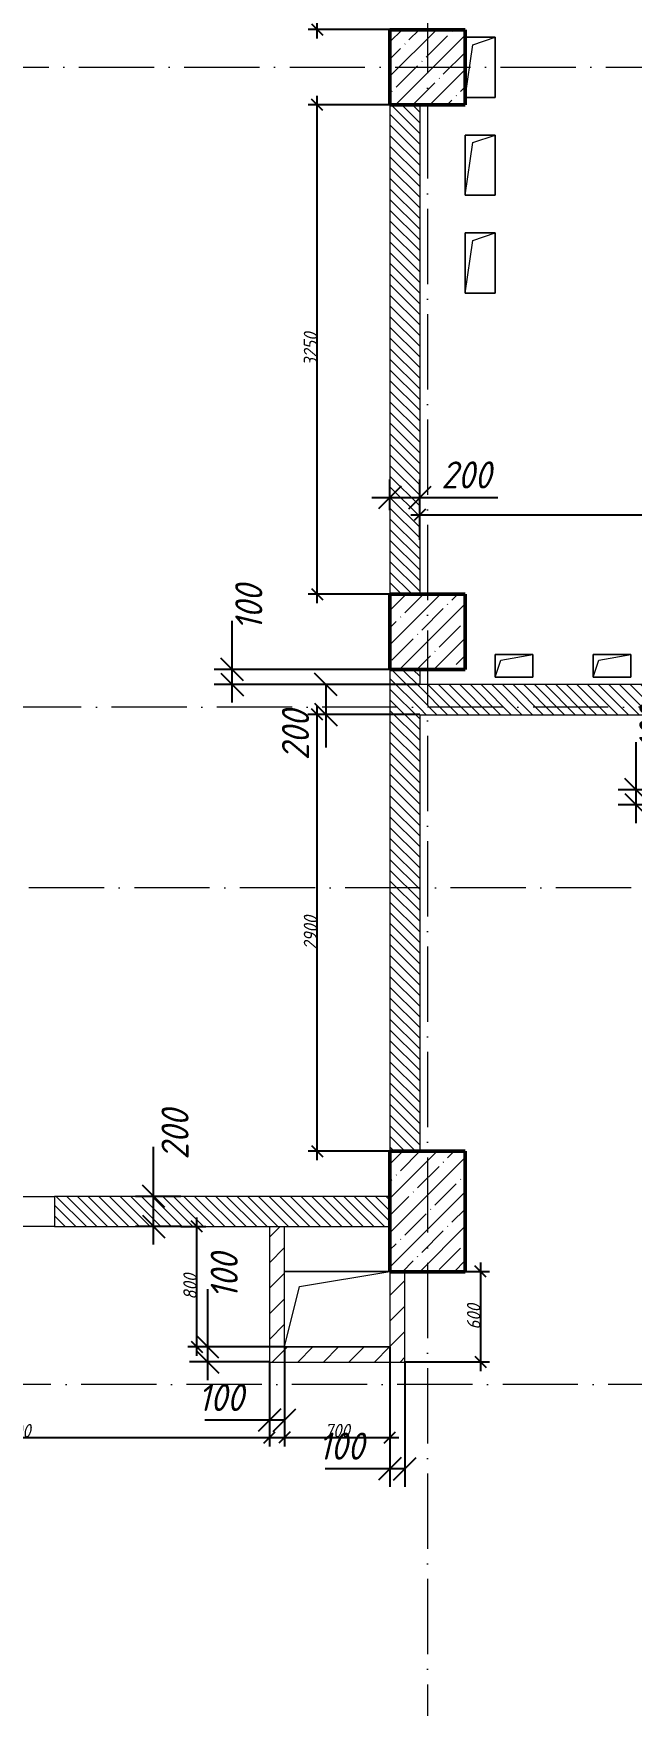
# Model space of a CAD drawing. Header units: millimetres. Extents: x -401725 to 250493, y 305116 to 802890.
# Drawn here: x -159668 to -155696, y 615866 to 626973 of the extents above; entities that cross this region are included whole.
import ezdxf

# ---------------------------------------------------------------- set-up
doc = ezdxf.new("R2010")
doc.units = ezdxf.units.MM
doc.linetypes.add('50_200_ШТРИХ_1Т_ш5_п1_п1_', pattern=[700, 500, -100, 0, -100])
for name, color, linetype, lineweight in [('A-____-____-DIMS', 7, 'Continuous', 9), ('A-FLOR-____-OTLN', 7, 'Continuous', 9), ('A-GENM-____-OTLN', 7, 'Continuous', 9), ('S-COLS-____-MCUT', 7, 'Continuous', 50), ('S-COLS-____-OTLN', 7, 'Continuous', 9), ('S-GRID-____-OTLN-1', 7, '50_200_ШТРИХ_1Т_ш5_п1_п1_', 9)]:
    doc.layers.add(name, color=color, linetype=linetype, lineweight=lineweight)
for name, color, linetype, lineweight, true_color in [('A-WALL-____-MCUT-4', 7, 'Continuous', 13, 0x000000), ('A-WALL-____-PATT-3', 9, 'Continuous', 9, 0x808080), ('A-WALL-____-PATT-5', 7, 'Continuous', 9, 0x000000), ('A-WALL-FNSH-MCUT-2', 7, 'Continuous', 13, 0x000000), ('I-WALL-____-OTLN-1', 7, 'Continuous', 9, 0x000000)]:
    doc.layers.add(name, color=color, linetype=linetype, lineweight=lineweight, true_color=true_color)
doc.styles.add('ISOCPEUR_I_10', font='isocpeui.ttf', dxfattribs={"width": 0.9, "height": 180})
doc.styles.add('ISOCPEUR_I_7', font='isocpeui.ttf', dxfattribs={"width": 0.9, "height": 90})
doc.dimstyles.new('ISO-1_8_0_9К_СРЕДНИЙ_Кладочные_2', dxfattribs={"dimscale": 304.8, "dimtxt": 89.638306, "dimasz": 0.246063, "dimexe": 0.19685, "dimexo": 0, "dimgap": 0, "dimtad": 1, "dimdec": 3, "dimrnd": 0.001, "dimdsep": 46, "dimtxsty": 'ISOCPEUR_I_7', "dimblk1": 'OBLIQUE', "dimblk2": 'OBLIQUE', "dimsah": 1, "dimcen": 0.09, "dimdle": 0.19685, "dimazin": 0, "dimtfac": 1, "dimtdec": 4, "dimtix": 1, "dimtmove": 1, "dimatfit": 3, "dimfxl": 1, "dimtvp": 1, "dimtolj": 1, "dimtzin": 0, "dimarcsym": 2})
doc.dimstyles.new('ISO-1_8_0_9К_СРЕДНИЙ_Кладочные_3', dxfattribs={"dimscale": 304.8, "dimtxt": 179.276612, "dimasz": 0.492126, "dimexe": 0.393701, "dimexo": 0, "dimgap": 0, "dimtad": 1, "dimdec": 3, "dimrnd": 0.001, "dimdsep": 46, "dimtxsty": 'ISOCPEUR_I_10', "dimblk1": 'OBLIQUE', "dimblk2": 'OBLIQUE', "dimsah": 1, "dimcen": 0.09, "dimdle": 0.393701, "dimazin": 0, "dimtfac": 1, "dimtdec": 4, "dimtix": 1, "dimtmove": 0, "dimatfit": 3, "dimfxl": 1, "dimtvp": 1, "dimtolj": 1, "dimtzin": 0, "dimarcsym": 2})
pattern_1 = [(135, (-175000.736, 544716.51), (-35.35534, -35.35534), [])]
pattern_2 = [(45, (-175000.74, 544716.51), (-84.85281, 84.85281), [])]

# ---------------------------------------------------------------- blocks, each defined once
blk = doc.blocks.new('BSC_Колонна _Прямоугольная - 500х800-V80-АР1_Кладочный план 1 этажа в осях 1-64_Ю-ЯЯ')
at = {"layer": 'S-COLS-____-OTLN'}
h = blk.add_hatch(dxfattribs=at)
h.set_pattern_fill('FP_81', color=256, style=0, pattern_type=2)
h.set_pattern_definition([(45, (-17950, -74431.04), (-114.04925, 114.04925), []), (45, (-17835.95, -74431.04), (-114.04925, 114.04925), [201.613, -40.323, 3.353, -36.97])])
h.paths.add_polyline_path([(-250, -400), (250, -400), (250, 400), (-250, 400)], flags=0)
at = {"layer": 'S-COLS-____-MCUT'}
for p, q in [((250, 400), (-250, 400)), ((-250, 400), (-250, -400)), ((250, -400), (250, 400)), ((-250, -400), (250, -400))]:
    blk.add_line(p, q, dxfattribs=at)
blk = doc.blocks.new('BSC_Колонна _Прямоугольная - 500х500-28077406-АР1_Кладочный план 1 этажа в осях 1-64_Ю-ЯЯ')
at = {"layer": 'S-COLS-____-OTLN'}
h = blk.add_hatch(dxfattribs=at)
h.set_pattern_fill('FP_160', color=256, style=0, pattern_type=2)
h.set_pattern_definition([(45, (-17950, -82031.04), (-114.04925, 114.04925), []), (45, (-17835.95, -82031.04), (-114.04925, 114.04925), [201.613, -40.323, 3.353, -36.97])])
h.paths.add_polyline_path([(-250, -250), (250, -250), (250, 250), (-250, 250), (-250, 218)], flags=0)
at = {"layer": 'S-COLS-____-MCUT'}
for p, q in [((250, 250), (-250, 250)), ((-250, 250), (-250, -250)), ((250, -250), (250, 250)), ((-250, -250), (250, -250))]:
    blk.add_line(p, q, dxfattribs=at)
blk = doc.blocks.new('BSC_Колонна _Прямоугольная - 500х500-V178-АР1_Кладочный план 1 этажа в осях 1-64_Ю-ЯЯ')
at = {"layer": 'S-COLS-____-OTLN'}
h = blk.add_hatch(dxfattribs=at)
h.set_pattern_fill('FP_183', color=256, style=0, pattern_type=2)
h.set_pattern_definition([(45, (-17950, -78281.04), (-114.04925, 114.04925), []), (45, (-17835.95, -78281.04), (-114.04925, 114.04925), [201.613, -40.323, 3.353, -36.97])])
h.paths.add_polyline_path([(-250, -250), (250, -250), (250, 250), (-250, 250), (-250, -68)], flags=0)
at = {"layer": 'S-COLS-____-MCUT'}
for p, q in [((250, 250), (-250, 250)), ((-250, 250), (-250, -250)), ((250, -250), (250, 250)), ((-250, -250), (250, -250))]:
    blk.add_line(p, q, dxfattribs=at)
blk = doc.blocks.new('AR_Отверстие прямоугольное _в плите_ - AR_Отверстие прямоугольное _в плите_-V186-АР1_Кладочный план 1 этажа в осях 1-64_Ю-ЯЯ')
at = {"layer": 'A-GENM-____-OTLN'}
for p, q in [((100, 200), (-100, 200)), ((-100, -200), (-50, 150)), ((-50, 150), (100, 200)), ((100, -200), (100, 200)), ((-100, -200), (100, -200))]:
    blk.add_line(p, q, dxfattribs=at)
blk = doc.blocks.new('AR_Отверстие прямоугольное _в плите_ - AR_Отверстие прямоугольное _в плите_-30229425-АР1_Кладочный план 1 этажа в осях 1-64_Ю-ЯЯ')
at = {"layer": 'A-GENM-____-OTLN'}
for p, q in [((125, 75), (-125, 75)), ((-125, 75), (-125, -75)), ((-125, -75), (-88, 37)), ((-88, 37), (125, 75)), ((125, -75), (125, 75)), ((-125, -75), (125, -75))]:
    blk.add_line(p, q, dxfattribs=at)
blk = doc.blocks.new('AR_Отверстие прямоугольное _в плите_ - AR_Отверстие прямоугольное _в плите_-30229371-АР1_Кладочный план 1 этажа в осях 1-64_Ю-ЯЯ')
at = {"layer": 'A-GENM-____-OTLN'}
for p, q in [((100, 200), (-100, 200)), ((-100, 200), (-100, -200)), ((-100, -200), (-50, 150)), ((-50, 150), (100, 200)), ((100, -200), (100, 200)), ((-100, -200), (100, -200))]:
    blk.add_line(p, q, dxfattribs=at)
blk = doc.blocks.new('AR_Отверстие прямоугольное _в плите_ - AR_Отверстие прямоугольное _в плите_-V243-АР1_Кладочный план 1 этажа в осях 1-64_Ю-ЯЯ')
at = {"layer": 'A-GENM-____-OTLN'}
for p, q in [((350, 250), (-350, 250)), ((-250, 150), (350, 250)), ((-350, -250), (-250, 150)), ((-350, -250), (350, -250))]:
    blk.add_line(p, q, dxfattribs=at)
blk = doc.blocks.new('_Oblique')
at = {"color": 0, "linetype": 'ByBlock', "lineweight": -2}
blk.add_line((-0.5, -0.5), (0.5, 0.5), dxfattribs=at)
blk = doc.blocks.new('*D12210')
at = {"layer": 'A-____-____-DIMS', "color": 0, "lineweight": -2, "transparency": 16777216}
for p, q in [((-157301, 623805), (-157301, 624010)), ((-157101, 623610), (-157101, 624010)), ((-157421, 623890), (-157101, 623890)), ((-157101, 623890), (-156583, 623890))]:
    blk.add_line(p, q, dxfattribs=at)
at = {"layer": 'Defpoints', "color": 0, "transparency": 16777216}
for p in [(-157101, 623890), (-157301, 623805), (-157101, 623610)]:
    blk.add_point(p, dxfattribs=at)
at = {"layer": 'A-____-____-DIMS', "color": 0, "lineweight": -2, "transparency": 16777216, "xscale": 150, "yscale": 150, "zscale": 150, "rotation": 180}
blk.add_blockref('_Oblique', (-157301, 623890), dxfattribs=at)
at = {"layer": 'A-____-____-DIMS', "color": 0, "lineweight": -2, "transparency": 16777216, "xscale": 150, "yscale": 150, "zscale": 150}
blk.add_blockref('_Oblique', (-157101, 623890), dxfattribs=at)
at = {"layer": 'A-____-____-DIMS', "color": 0, "transparency": 16777216, "insert": (-156960, 624130), "char_height": 180, "width": 409.58, "attachment_point": 1, "line_spacing_factor": 1.149209, "style": 'ISOCPEUR_I_10'}
blk.add_mtext('\\A1;200', dxfattribs=at)
blk = doc.blocks.new('*D12211')
at = {"layer": 'A-____-____-DIMS', "color": 0, "lineweight": -2, "transparency": 16777216}
for p, q in [((-153871, 623881), (-153871, 623715)), ((-157161, 623775), (-153811, 623775)), ((-157101, 623610), (-157101, 623835))]:
    blk.add_line(p, q, dxfattribs=at)
at = {"layer": 'Defpoints', "color": 0, "transparency": 16777216}
for p in [(-153871, 623881), (-153871, 623775), (-157101, 623610)]:
    blk.add_point(p, dxfattribs=at)
at = {"layer": 'A-____-____-DIMS', "color": 0, "lineweight": -2, "transparency": 16777216, "xscale": 75, "yscale": 75, "zscale": 75, "rotation": 180}
blk.add_blockref('_Oblique', (-157101, 623775), dxfattribs=at)
at = {"layer": 'A-____-____-DIMS', "color": 0, "lineweight": -2, "transparency": 16777216, "xscale": 75, "yscale": 75, "zscale": 75}
blk.add_blockref('_Oblique', (-153871, 623775), dxfattribs=at)
at = {"layer": 'A-____-____-DIMS', "color": 0, "transparency": 16777216, "insert": (-155486, 623820), "char_height": 90, "width": 546.1, "attachment_point": 5, "style": 'ISOCPEUR_I_7'}
blk.add_mtext('\\A1;3230', dxfattribs=at)
blk = doc.blocks.new('*D12220')
at = {"layer": 'A-____-____-DIMS', "color": 0, "lineweight": -2, "transparency": 16777216}
for p, q in [((-161501, 618748), (-161501, 617586)), ((-158101, 618148), (-158101, 617586)), ((-161561, 617646), (-158041, 617646))]:
    blk.add_line(p, q, dxfattribs=at)
at = {"layer": 'Defpoints', "color": 0, "transparency": 16777216}
for p in [(-161501, 618748), (-158101, 618148), (-158101, 617646)]:
    blk.add_point(p, dxfattribs=at)
at = {"layer": 'A-____-____-DIMS', "color": 0, "lineweight": -2, "transparency": 16777216, "xscale": 75, "yscale": 75, "zscale": 75, "rotation": 180}
blk.add_blockref('_Oblique', (-161501, 617646), dxfattribs=at)
at = {"layer": 'A-____-____-DIMS', "color": 0, "lineweight": -2, "transparency": 16777216, "xscale": 75, "yscale": 75, "zscale": 75}
blk.add_blockref('_Oblique', (-158101, 617646), dxfattribs=at)
at = {"layer": 'A-____-____-DIMS', "color": 0, "transparency": 16777216, "insert": (-159801, 617691), "char_height": 90, "width": 562.65, "attachment_point": 5, "style": 'ISOCPEUR_I_7'}
blk.add_mtext('\\A1;3400', dxfattribs=at)
blk = doc.blocks.new('*D12221')
at = {"layer": 'A-____-____-DIMS', "color": 0, "lineweight": -2, "transparency": 16777216}
for p, q in [((-158001, 618248), (-158001, 617642)), ((-158101, 618148), (-158101, 617642)), ((-158101, 617762), (-158531, 617762)), ((-158001, 617762), (-158221, 617762))]:
    blk.add_line(p, q, dxfattribs=at)
at = {"layer": 'Defpoints', "color": 0, "transparency": 16777216}
for p in [(-158001, 618248), (-158101, 618148), (-158001, 617762)]:
    blk.add_point(p, dxfattribs=at)
at = {"layer": 'A-____-____-DIMS', "color": 0, "lineweight": -2, "transparency": 16777216, "xscale": 150, "yscale": 150, "zscale": 150, "rotation": 180}
blk.add_blockref('_Oblique', (-158101, 617762), dxfattribs=at)
at = {"layer": 'A-____-____-DIMS', "color": 0, "lineweight": -2, "transparency": 16777216, "xscale": 150, "yscale": 150, "zscale": 150}
blk.add_blockref('_Oblique', (-158001, 617762), dxfattribs=at)
at = {"layer": 'A-____-____-DIMS', "color": 0, "transparency": 16777216, "insert": (-158575, 618002), "char_height": 180, "width": 368.21, "attachment_point": 1, "line_spacing_factor": 1.149209, "style": 'ISOCPEUR_I_10'}
blk.add_mtext('\\A1;100', dxfattribs=at)
blk = doc.blocks.new('*D12222')
at = {"layer": 'A-____-____-DIMS', "color": 0, "lineweight": -2, "transparency": 16777216}
for p, q in [((-158001, 618248), (-158001, 617586)), ((-157301, 618248), (-157301, 617586)), ((-158061, 617646), (-157241, 617646))]:
    blk.add_line(p, q, dxfattribs=at)
at = {"layer": 'Defpoints', "color": 0, "transparency": 16777216}
for p in [(-158001, 618248), (-157301, 618248), (-157301, 617646)]:
    blk.add_point(p, dxfattribs=at)
at = {"layer": 'A-____-____-DIMS', "color": 0, "lineweight": -2, "transparency": 16777216, "xscale": 75, "yscale": 75, "zscale": 75, "rotation": 180}
blk.add_blockref('_Oblique', (-158001, 617646), dxfattribs=at)
at = {"layer": 'A-____-____-DIMS', "color": 0, "lineweight": -2, "transparency": 16777216, "xscale": 75, "yscale": 75, "zscale": 75}
blk.add_blockref('_Oblique', (-157301, 617646), dxfattribs=at)
at = {"layer": 'A-____-____-DIMS', "color": 0, "transparency": 16777216, "insert": (-157651, 617692), "char_height": 90, "width": 409.58, "attachment_point": 5, "style": 'ISOCPEUR_I_7'}
blk.add_mtext('\\A1;700', dxfattribs=at)
blk = doc.blocks.new('*D12223')
at = {"layer": 'A-____-____-DIMS', "color": 0, "lineweight": -2, "transparency": 16777216}
for p, q in [((-157301, 618248), (-157301, 617319)), ((-157201, 618148), (-157201, 617319)), ((-157301, 617439), (-157731, 617439)), ((-157201, 617439), (-157421, 617439))]:
    blk.add_line(p, q, dxfattribs=at)
at = {"layer": 'Defpoints', "color": 0, "transparency": 16777216}
for p in [(-157301, 618248), (-157201, 618148), (-157201, 617439)]:
    blk.add_point(p, dxfattribs=at)
at = {"layer": 'A-____-____-DIMS', "color": 0, "lineweight": -2, "transparency": 16777216, "xscale": 150, "yscale": 150, "zscale": 150, "rotation": 180}
blk.add_blockref('_Oblique', (-157301, 617439), dxfattribs=at)
at = {"layer": 'A-____-____-DIMS', "color": 0, "lineweight": -2, "transparency": 16777216, "xscale": 150, "yscale": 150, "zscale": 150}
blk.add_blockref('_Oblique', (-157201, 617439), dxfattribs=at)
at = {"layer": 'A-____-____-DIMS', "color": 0, "transparency": 16777216, "insert": (-157775, 617679), "char_height": 180, "width": 368.21, "attachment_point": 1, "line_spacing_factor": 1.149209, "style": 'ISOCPEUR_I_10'}
blk.add_mtext('\\A1;100', dxfattribs=at)
blk = doc.blocks.new('*D12224')
at = {"layer": 'A-____-____-DIMS', "color": 0, "lineweight": -2, "transparency": 16777216}
for p, q in [((-158511, 618248), (-158511, 618631)), ((-158001, 618248), (-158631, 618248)), ((-158511, 618028), (-158511, 618248)), ((-158101, 618148), (-158631, 618148))]:
    blk.add_line(p, q, dxfattribs=at)
at = {"layer": 'Defpoints', "color": 0, "transparency": 16777216}
for p in [(-158511, 618248), (-158001, 618248), (-158101, 618148)]:
    blk.add_point(p, dxfattribs=at)
at = {"layer": 'A-____-____-DIMS', "color": 0, "lineweight": -2, "transparency": 16777216, "xscale": 150, "yscale": 150, "zscale": 150}
for p, rotation in [((-158511, 618248), 90), ((-158511, 618148), 270)]:
    blk.add_blockref('_Oblique', p, dxfattribs=dict(at, rotation=rotation))
at = {"layer": 'A-____-____-DIMS', "color": 0, "transparency": 16777216, "insert": (-158491, 618567), "char_height": 180, "width": 368.21, "attachment_point": 1, "rotation": 90, "line_spacing_factor": 1.149209, "style": 'ISOCPEUR_I_10'}
blk.add_mtext('\\A1;100', dxfattribs=at)
blk = doc.blocks.new('*D12225')
at = {"layer": 'A-____-____-DIMS', "color": 0, "lineweight": -2, "transparency": 16777216}
for p, q in [((-158583, 618188), (-158583, 619108)), ((-158689, 619048), (-158523, 619048)), ((-158001, 618248), (-158643, 618248))]:
    blk.add_line(p, q, dxfattribs=at)
at = {"layer": 'Defpoints', "color": 0, "transparency": 16777216}
for p in [(-158689, 619048), (-158583, 619048), (-158001, 618248)]:
    blk.add_point(p, dxfattribs=at)
at = {"layer": 'A-____-____-DIMS', "color": 0, "lineweight": -2, "transparency": 16777216, "xscale": 75, "yscale": 75, "zscale": 75}
for p, rotation in [((-158583, 619048), 90), ((-158583, 618248), 270)]:
    blk.add_blockref('_Oblique', p, dxfattribs=dict(at, rotation=rotation))
at = {"layer": 'A-____-____-DIMS', "color": 0, "transparency": 16777216, "insert": (-158628, 618648), "char_height": 90, "width": 409.58, "attachment_point": 5, "rotation": 90, "style": 'ISOCPEUR_I_7'}
blk.add_mtext('\\A1;800', dxfattribs=at)
blk = doc.blocks.new('*D12226')
at = {"layer": 'A-____-____-DIMS', "color": 0, "lineweight": -2, "transparency": 16777216}
for p, q in [((-158870, 619248), (-158870, 619577)), ((-158689, 619248), (-158990, 619248)), ((-158870, 618928), (-158870, 619248)), ((-158689, 619048), (-158990, 619048))]:
    blk.add_line(p, q, dxfattribs=at)
at = {"layer": 'Defpoints', "color": 0, "transparency": 16777216}
for p in [(-158870, 619248), (-158689, 619248), (-158689, 619048)]:
    blk.add_point(p, dxfattribs=at)
at = {"layer": 'A-____-____-DIMS', "color": 0, "lineweight": -2, "transparency": 16777216, "xscale": 150, "yscale": 150, "zscale": 150}
for p, rotation in [((-158870, 619248), 90), ((-158870, 619048), 270)]:
    blk.add_blockref('_Oblique', p, dxfattribs=dict(at, rotation=rotation))
at = {"layer": 'A-____-____-DIMS', "color": 0, "transparency": 16777216, "insert": (-158818, 619492), "char_height": 180, "width": 409.58, "attachment_point": 1, "rotation": 90, "line_spacing_factor": 1.149209, "style": 'ISOCPEUR_I_10'}
blk.add_mtext('\\A1;200', dxfattribs=at)
blk = doc.blocks.new('*D12227')
at = {"layer": 'A-____-____-DIMS', "color": 0, "lineweight": -2, "transparency": 16777216}
for p, q in [((-156699, 618808), (-156699, 618088)), ((-157201, 618748), (-156639, 618748)), ((-157201, 618148), (-156639, 618148))]:
    blk.add_line(p, q, dxfattribs=at)
at = {"layer": 'Defpoints', "color": 0, "transparency": 16777216}
for p in [(-157201, 618748), (-157201, 618148), (-156699, 618148)]:
    blk.add_point(p, dxfattribs=at)
at = {"layer": 'A-____-____-DIMS', "color": 0, "lineweight": -2, "transparency": 16777216, "xscale": 75, "yscale": 75, "zscale": 75}
for p, rotation in [((-156699, 618748), 90), ((-156699, 618148), 270)]:
    blk.add_blockref('_Oblique', p, dxfattribs=dict(at, rotation=rotation))
at = {"layer": 'A-____-____-DIMS', "color": 0, "transparency": 16777216, "insert": (-156744, 618448), "char_height": 90, "width": 409.58, "attachment_point": 5, "rotation": 90, "style": 'ISOCPEUR_I_7'}
blk.add_mtext('\\A1;600', dxfattribs=at)
blk = doc.blocks.new('*D12231')
at = {"layer": 'A-____-____-DIMS', "color": 0, "lineweight": -2, "transparency": 16777216}
for p, q in [((-155665, 621948), (-155665, 622266)), ((-154571, 621948), (-155785, 621948)), ((-155665, 621728), (-155665, 621948)), ((-154571, 621848), (-155785, 621848))]:
    blk.add_line(p, q, dxfattribs=at)
at = {"layer": 'Defpoints', "color": 0, "transparency": 16777216}
for p in [(-155665, 621948), (-154571, 621948), (-154571, 621848)]:
    blk.add_point(p, dxfattribs=at)
at = {"layer": 'A-____-____-DIMS', "color": 0, "lineweight": -2, "transparency": 16777216, "xscale": 150, "yscale": 150, "zscale": 150}
for p, rotation in [((-155665, 621948), 90), ((-155665, 621848), 270)]:
    blk.add_blockref('_Oblique', p, dxfattribs=dict(at, rotation=rotation))
at = {"layer": 'A-____-____-DIMS', "color": 0, "transparency": 16777216, "insert": (-155644, 622201), "char_height": 180, "width": 368.21, "attachment_point": 1, "rotation": 90, "line_spacing_factor": 1.149209, "style": 'ISOCPEUR_I_10'}
blk.add_mtext('\\A1;100', dxfattribs=at)
blk = doc.blocks.new('*D12332')
at = {"layer": 'A-____-____-DIMS', "color": 0, "lineweight": -2, "transparency": 16777216}
for p, q in [((-157101, 622448), (-157843, 622448)), ((-157783, 619488), (-157783, 622508)), ((-157301, 619548), (-157843, 619548))]:
    blk.add_line(p, q, dxfattribs=at)
at = {"layer": 'Defpoints', "color": 0, "transparency": 16777216}
for p in [(-157783, 622448), (-157101, 622448), (-157301, 619548)]:
    blk.add_point(p, dxfattribs=at)
at = {"layer": 'A-____-____-DIMS', "color": 0, "lineweight": -2, "transparency": 16777216, "xscale": 75, "yscale": 75, "zscale": 75}
for p, rotation in [((-157783, 622448), 90), ((-157783, 619548), 270)]:
    blk.add_blockref('_Oblique', p, dxfattribs=dict(at, rotation=rotation))
at = {"layer": 'A-____-____-DIMS', "color": 0, "transparency": 16777216, "insert": (-157828, 620998), "char_height": 90, "width": 546.1, "attachment_point": 5, "rotation": 90, "style": 'ISOCPEUR_I_7'}
blk.add_mtext('\\A1;2900', dxfattribs=at)
blk = doc.blocks.new('*D12333')
at = {"layer": 'A-____-____-DIMS', "color": 0, "lineweight": -2, "transparency": 16777216}
for p, q in [((-157101, 622648), (-157846, 622648)), ((-157726, 622648), (-157726, 622328)), ((-157101, 622448), (-157846, 622448)), ((-157726, 622448), (-157726, 622230))]:
    blk.add_line(p, q, dxfattribs=at)
at = {"layer": 'Defpoints', "color": 0, "transparency": 16777216}
for p in [(-157726, 622648), (-157101, 622648), (-157101, 622448)]:
    blk.add_point(p, dxfattribs=at)
at = {"layer": 'A-____-____-DIMS', "color": 0, "lineweight": -2, "transparency": 16777216, "xscale": 150, "yscale": 150, "zscale": 150}
for p, rotation in [((-157726, 622648), 90), ((-157726, 622448), 270)]:
    blk.add_blockref('_Oblique', p, dxfattribs=dict(at, rotation=rotation))
at = {"layer": 'A-____-____-DIMS', "color": 0, "transparency": 16777216, "insert": (-158018, 622145), "char_height": 180, "width": 409.58, "attachment_point": 1, "rotation": 90, "line_spacing_factor": 1.149209, "style": 'ISOCPEUR_I_10'}
blk.add_mtext('\\A1;200', dxfattribs=at)
blk = doc.blocks.new('*D12334')
at = {"layer": 'A-____-____-DIMS', "color": 0, "lineweight": -2, "transparency": 16777216}
for p, q in [((-158348, 622748), (-158348, 623071)), ((-157301, 622748), (-158468, 622748)), ((-157101, 622648), (-158468, 622648)), ((-158348, 622528), (-158348, 622748))]:
    blk.add_line(p, q, dxfattribs=at)
at = {"layer": 'Defpoints', "color": 0, "transparency": 16777216}
for p in [(-158348, 622748), (-157301, 622748), (-157101, 622648)]:
    blk.add_point(p, dxfattribs=at)
at = {"layer": 'A-____-____-DIMS', "color": 0, "lineweight": -2, "transparency": 16777216, "xscale": 150, "yscale": 150, "zscale": 150}
for p, rotation in [((-158348, 622748), 90), ((-158348, 622648), 270)]:
    blk.add_blockref('_Oblique', p, dxfattribs=dict(at, rotation=rotation))
at = {"layer": 'A-____-____-DIMS', "color": 0, "transparency": 16777216, "insert": (-158328, 623007), "char_height": 180, "width": 368.21, "attachment_point": 1, "rotation": 90, "line_spacing_factor": 1.149209, "style": 'ISOCPEUR_I_10'}
blk.add_mtext('\\A1;100', dxfattribs=at)
blk = doc.blocks.new('*D12335')
at = {"layer": 'A-____-____-DIMS', "color": 0, "lineweight": -2, "transparency": 16777216}
for p, q in [((-157783, 623188), (-157783, 626558)), ((-157301, 626498), (-157843, 626498)), ((-157301, 623248), (-157843, 623248))]:
    blk.add_line(p, q, dxfattribs=at)
at = {"layer": 'Defpoints', "color": 0, "transparency": 16777216}
for p in [(-157783, 626498), (-157301, 626498), (-157301, 623248)]:
    blk.add_point(p, dxfattribs=at)
at = {"layer": 'A-____-____-DIMS', "color": 0, "lineweight": -2, "transparency": 16777216, "xscale": 75, "yscale": 75, "zscale": 75}
for p, rotation in [((-157783, 626498), 90), ((-157783, 623248), 270)]:
    blk.add_blockref('_Oblique', p, dxfattribs=dict(at, rotation=rotation))
at = {"layer": 'A-____-____-DIMS', "color": 0, "transparency": 16777216, "insert": (-157828, 624873), "char_height": 90, "width": 546.1, "attachment_point": 5, "rotation": 90, "style": 'ISOCPEUR_I_7'}
blk.add_mtext('\\A1;3250', dxfattribs=at)
blk = doc.blocks.new('*D12336')
at = {"layer": 'A-____-____-DIMS', "color": 0, "lineweight": -2, "transparency": 16777216}
for p, q in [((-157783, 626938), (-157783, 629658)), ((-157301, 629598), (-157843, 629598)), ((-157301, 626998), (-157843, 626998))]:
    blk.add_line(p, q, dxfattribs=at)
at = {"layer": 'Defpoints', "color": 0, "transparency": 16777216}
for p in [(-157783, 629598), (-157301, 629598), (-157301, 626998)]:
    blk.add_point(p, dxfattribs=at)
at = {"layer": 'A-____-____-DIMS', "color": 0, "lineweight": -2, "transparency": 16777216, "xscale": 75, "yscale": 75, "zscale": 75}
for p, rotation in [((-157783, 629598), 90), ((-157783, 626998), 270)]:
    blk.add_blockref('_Oblique', p, dxfattribs=dict(at, rotation=rotation))
at = {"layer": 'A-____-____-DIMS', "color": 0, "transparency": 16777216, "insert": (-157828, 628298), "char_height": 90, "width": 546.1, "attachment_point": 5, "rotation": 90, "style": 'ISOCPEUR_I_7'}
blk.add_mtext('\\A1;2600', dxfattribs=at)

msp = doc.modelspace()

# ---------------------------------------------------------------- hatches: boundary and pattern name
at = {"layer": 'A-WALL-____-PATT-3'}
h = msp.add_hatch(dxfattribs=at)
h.set_pattern_fill('FP_6', color=256, style=0, pattern_type=2)
h.set_pattern_definition(pattern_1)
h.paths.add_polyline_path([(-157100.7357, 623247.5526), (-157100.7357, 626497.5526), (-157300.7357, 626497.5526), (-157300.7357, 623247.5526)], flags=0)
h = msp.add_hatch(dxfattribs=at)
h.set_pattern_fill('FP_6', color=256, style=0, pattern_type=2)
h.set_pattern_definition(pattern_1)
h.paths.add_polyline_path([(-157100.7357, 619547.5526), (-157100.7357, 622747.5526), (-157300.7357, 622747.5526), (-157300.7357, 619547.5526)], flags=0)
h = msp.add_hatch(dxfattribs=at)
h.set_pattern_fill('FP_6', color=256, style=0, pattern_type=2)
h.set_pattern_definition(pattern_1)
h.paths.add_polyline_path([(-154689.4395, 622447.5526), (-153870.7357, 622447.5526), (-153870.7357, 622647.5526), (-157100.7357, 622647.5526), (-157100.7357, 622447.5526), (-155573.1717, 622447.5526)], flags=0)
h = msp.add_hatch(dxfattribs=at)
h.set_pattern_fill('FP_6', color=256, style=0, pattern_type=2)
h.set_pattern_definition(pattern_1)
h.paths.add_polyline_path([(-157340.636, 619047.5526), (-157300.7357, 619047.5526), (-157300.7357, 619247.5526), (-159529.5159, 619247.5526), (-159529.5159, 619047.5526)], flags=0)
at = {"layer": 'A-WALL-____-PATT-5'}
h = msp.add_hatch(dxfattribs=at)
h.set_pattern_fill('FP_4', color=256, style=0, pattern_type=2)
h.set_pattern_definition(pattern_2)
h.paths.add_polyline_path([(-158000.7357, 618147.5526), (-158000.7357, 619047.5526), (-158100.7357, 619047.5526), (-158100.7357, 618147.5526)], flags=0)
h = msp.add_hatch(dxfattribs=at)
h.set_pattern_fill('FP_4', color=256, style=0, pattern_type=2)
h.set_pattern_definition(pattern_2)
h.paths.add_polyline_path([(-157300.7357, 618247.5526), (-157200.7357, 618247.5526), (-157200.7357, 618747.5526), (-157300.7357, 618747.5526)], flags=0)
h = msp.add_hatch(dxfattribs=at)
h.set_pattern_fill('FP_4', color=256, style=0, pattern_type=2)
h.set_pattern_definition(pattern_2)
h.paths.add_polyline_path([(-157200.7357, 618147.5526), (-157200.7357, 618247.5526), (-158000.7357, 618247.5526), (-158000.7357, 618147.5526), (-157340.636, 618147.5526)], flags=0)

# ---------------------------------------------------------------- linework, layer by layer
at = {"layer": 'A-FLOR-____-OTLN'}
for p, q in [((-156800.7357, 626947.5526), (-156600.7357, 626947.5526)), ((-156600.7357, 626947.5526), (-156600.7357, 626547.5526)), ((-156600.7357, 626547.5526), (-156800.7357, 626547.5526)), ((-156800.7357, 626297.5526), (-156600.7357, 626297.5526)), ((-156800.7357, 625897.5526), (-156800.7357, 626297.5526)), ((-156600.7357, 626297.5526), (-156600.7357, 625897.5526)), ((-156600.7357, 625897.5526), (-156800.7357, 625897.5526)), ((-156800.7357, 625647.5526), (-156600.7357, 625647.5526)), ((-156800.7357, 625247.5526), (-156800.7357, 625647.5526)), ((-156600.7357, 625647.5526), (-156600.7357, 625247.5526)), ((-156600.7357, 625247.5526), (-156800.7357, 625247.5526)), ((-156600.7357, 622847.5526), (-156350.7357, 622847.5526)), ((-156600.7357, 622697.5526), (-156600.7357, 622847.5526)), ((-156350.7357, 622847.5526), (-156350.7357, 622697.5526)), ((-155950.7357, 622847.5526), (-155700.7357, 622847.5526)), ((-155950.7357, 622697.5526), (-155950.7357, 622847.5526)), ((-155700.7357, 622847.5526), (-155700.7357, 622697.5526)), ((-156350.7357, 622697.5526), (-156600.7357, 622697.5526)), ((-155700.7357, 622697.5526), (-155950.7357, 622697.5526)), ((-158000.7357, 618749.6395), (-157300.7357, 618749.6395)), ((-157300.7357, 618249.6395), (-158000.7357, 618249.6395))]:
    msp.add_line(p, q, dxfattribs=at)
at = {"layer": 'A-WALL-____-MCUT-4'}
for p, q in [((-157300.7357, 626497.5526), (-157300.7357, 623247.5526)), ((-157100.7357, 623247.5526), (-157100.7357, 626497.5526)), ((-157300.7357, 622747.5526), (-157300.7357, 619547.5526)), ((-157100.7357, 622647.5526), (-157100.7357, 622747.5526)), ((-153870.7357, 622647.5526), (-157100.7357, 622647.5526)), ((-157100.7357, 619547.5526), (-157100.7357, 622447.5526)), ((-157100.7357, 622447.5526), (-153870.7357, 622447.5526)), ((-157300.7357, 619247.5526), (-159529.5159, 619247.5526)), ((-159529.5159, 619247.5526), (-159529.5159, 619047.5526)), ((-159529.5159, 619047.5526), (-157300.7357, 619047.5526))]:
    msp.add_line(p, q, dxfattribs=at)
at = {"layer": 'A-WALL-FNSH-MCUT-2'}
for p, q in [((-158100.7357, 619047.5526), (-158100.7357, 618147.5526)), ((-158000.7357, 618247.5526), (-158000.7357, 619047.5526)), ((-157300.7357, 618747.5526), (-157300.7357, 618247.5526)), ((-157200.7357, 618147.5526), (-157200.7357, 618747.5526)), ((-157300.7357, 618247.5526), (-158000.7357, 618247.5526)), ((-158100.7357, 618147.5526), (-157200.7357, 618147.5526))]:
    msp.add_line(p, q, dxfattribs=at)
at = {"layer": 'I-WALL-____-OTLN-1'}
for p, q in [((-160250.7357, 619247.5526), (-159529.5159, 619247.5526)), ((-159529.5159, 619047.5526), (-160250.7357, 619047.5526))]:
    msp.add_line(p, q, dxfattribs=at)
at = {"layer": 'S-GRID-____-OTLN-1'}
for p, q in [((-157050.7357, 635609.362), (-157050.7357, 597608.0984)), ((-179669.5059, 626747.5526), (-70926.3291, 626747.5526)), ((-127846.1379, 622497.5526), (-179669.5059, 622497.5526)), ((-142395.7357, 621297.5526), (-179669.5059, 621297.5526)), ((-150450.7357, 617997.5526), (-179669.5059, 617997.5526))]:
    msp.add_line(p, q, dxfattribs=at)

# ---------------------------------------------------------------- block references
at = {"layer": 'A-GENM-____-OTLN'}
for name, p in [('AR_Отверстие прямоугольное _в плите_ - AR_Отверстие прямоугольное _в плите_-V186-АР1_Кладочный план 1 этажа в осях 1-64_Ю-ЯЯ', (-156700.7357, 626747.5526)), ('AR_Отверстие прямоугольное _в плите_ - AR_Отверстие прямоугольное _в плите_-30229371-АР1_Кладочный план 1 этажа в осях 1-64_Ю-ЯЯ', (-156700.7357, 626097.5526)), ('AR_Отверстие прямоугольное _в плите_ - AR_Отверстие прямоугольное _в плите_-30229371-АР1_Кладочный план 1 этажа в осях 1-64_Ю-ЯЯ', (-156700.7357, 625447.5526)), ('AR_Отверстие прямоугольное _в плите_ - AR_Отверстие прямоугольное _в плите_-30229425-АР1_Кладочный план 1 этажа в осях 1-64_Ю-ЯЯ', (-156475.7357, 622772.5526)), ('AR_Отверстие прямоугольное _в плите_ - AR_Отверстие прямоугольное _в плите_-30229425-АР1_Кладочный план 1 этажа в осях 1-64_Ю-ЯЯ', (-155825.7357, 622772.5526)), ('AR_Отверстие прямоугольное _в плите_ - AR_Отверстие прямоугольное _в плите_-V243-АР1_Кладочный план 1 этажа в осях 1-64_Ю-ЯЯ', (-157650.7357, 618499.6395))]:
    msp.add_blockref(name, p, dxfattribs=at)
at = {"layer": 'S-COLS-____-OTLN'}
for name, p in [('BSC_Колонна _Прямоугольная - 500х500-28077406-АР1_Кладочный план 1 этажа в осях 1-64_Ю-ЯЯ', (-157050.7357, 626747.5526)), ('BSC_Колонна _Прямоугольная - 500х500-V178-АР1_Кладочный план 1 этажа в осях 1-64_Ю-ЯЯ', (-157050.7357, 622997.5526)), ('BSC_Колонна _Прямоугольная - 500х800-V80-АР1_Кладочный план 1 этажа в осях 1-64_Ю-ЯЯ', (-157050.7357, 619147.5526))]:
    msp.add_blockref(name, p, dxfattribs=at)

# ---------------------------------------------------------------- dimensions: what is measured, and where the dimension line sits
at = {"layer": 'A-____-____-DIMS'}
for base, p1, p2, override, picture, middle in [((-157782.5607, 629597.5526), (-157300.7357, 626997.5526), (-157300.7357, 629597.5526), {"dimpost": '<>', "dimfxl": 2600}, '*D12336', (-157827.5607, 628297.5526)), ((-157782.5607, 626497.5526), (-157300.7357, 623247.5526), (-157300.7357, 626497.5526), {"dimpost": '<>', "dimfxl": 3250}, '*D12335', (-157827.5607, 624872.5526)), ((-157782.5607, 622447.5526), (-157300.7357, 619547.5526), (-157100.7357, 622447.5526), {"dimpost": '<>', "dimfxl": 2906.888371}, '*D12332', (-157827.5607, 620997.5526)), ((-158582.5607, 619047.5526), (-158000.7357, 618247.5526), (-158688.6267, 619047.5526), {"dimpost": '<>', "dimfxl": 1055.080104}, '*D12225', (-158627.5607, 618647.5526)), ((-156698.9223, 618147.5526), (-157200.7357, 618747.5526), (-157200.7357, 618147.5526), {"dimpost": '<>', "dimfxl": 600}, '*D12227', (-156743.9223, 618447.5526))]:
    dim = msp.add_linear_dim(base=base, p1=p1, p2=p2, angle=90, dimstyle='ISO-1_8_0_9К_СРЕДНИЙ_Кладочные_2', override=override, dxfattribs=at)
    dim.commit()
    dim.dimension.update_dxf_attribs({"geometry": picture, "text_midpoint": middle})
for base, p1, p2, override, picture, middle in [((-157100.7357, 623890.4175), (-157300.7357, 623805.3769), (-157100.7357, 623609.8395), {"dimpost": '<>', "dimfxl": 279.704971}, '*D12210', (-156755.5154, 623890.4175)), ((-158000.7357, 617761.5988), (-158100.7357, 618147.5526), (-158000.7357, 618247.5526), {"dimpost": '<>', "dimfxl": 141.421356}, '*D12221', (-158391.013, 617761.5988)), ((-157200.7357, 617439.2723), (-157300.7357, 618247.5526), (-157200.7357, 618147.5526), {"dimpost": '<>', "dimfxl": 141.421356}, '*D12223', (-157591.013, 617439.2723))]:
    dim = msp.add_linear_dim(base=base, p1=p1, p2=p2, dimstyle='ISO-1_8_0_9К_СРЕДНИЙ_Кладочные_3', override=override, dxfattribs=at)
    dim.commit()
    dim.dimension.update_dxf_attribs({"geometry": picture, "text_midpoint": middle, "dimtype": 160})
for base, p1, p2, override, picture, middle in [((-153870.7357, 623775.2555), (-157100.7357, 623609.8395), (-153870.7357, 623881.3215), {"dimpost": '<>', "dimfxl": 3241.388976}, '*D12211', (-155485.7357, 623820.2555)), ((-158100.7357, 617646.4368), (-161500.7357, 618747.5526), (-158100.7357, 618147.5526), {"dimpost": '<>', "dimfxl": 3452.5353}, '*D12220', (-159800.7357, 617691.4368)), ((-157300.7357, 617646.4368), (-158000.7357, 618247.5526), (-157300.7357, 618247.5526), {"dimpost": '<>', "dimfxl": 700}, '*D12222', (-157650.7357, 617692.0163))]:
    dim = msp.add_linear_dim(base=base, p1=p1, p2=p2, dimstyle='ISO-1_8_0_9К_СРЕДНИЙ_Кладочные_2', override=override, dxfattribs=at)
    dim.commit()
    dim.dimension.update_dxf_attribs({"geometry": picture, "text_midpoint": middle})
for base, p1, p2, override, picture, middle in [((-158348.2514, 622747.5526), (-157100.7357, 622647.5526), (-157300.7357, 622747.5526), {"dimpost": '<>', "dimfxl": 223.606798}, '*D12334', (-158207.9741, 623071.1866)), ((-157725.6591, 622647.5526), (-157100.7357, 622447.5526), (-157100.7357, 622647.5526), {"dimpost": '<>', "dimfxl": 200}, '*D12333', (-157897.7227, 622229.6967)), ((-155664.6845, 621947.5526), (-154570.7357, 621847.5526), (-154570.7357, 621947.5526), {"dimpost": '<>', "dimfxl": 100}, '*D12231', (-155524.4072, 622265.592)), ((-158869.7864, 619247.5526), (-158688.6267, 619047.5526), (-158688.6267, 619247.5526), {"dimpost": '<>', "dimfxl": 200}, '*D12226', (-158697.7227, 619577.257)), ((-158510.9776, 618247.5526), (-158100.7357, 618147.5526), (-158000.7357, 618247.5526), {"dimpost": '<>', "dimfxl": 141.421356}, '*D12224', (-158370.7004, 618631.4685))]:
    dim = msp.add_linear_dim(base=base, p1=p1, p2=p2, angle=90, dimstyle='ISO-1_8_0_9К_СРЕДНИЙ_Кладочные_3', override=override, dxfattribs=at)
    dim.commit()
    dim.dimension.update_dxf_attribs({"geometry": picture, "text_midpoint": middle, "dimtype": 160, "text_rotation": 90})

doc.saveas('drawing.dxf')
